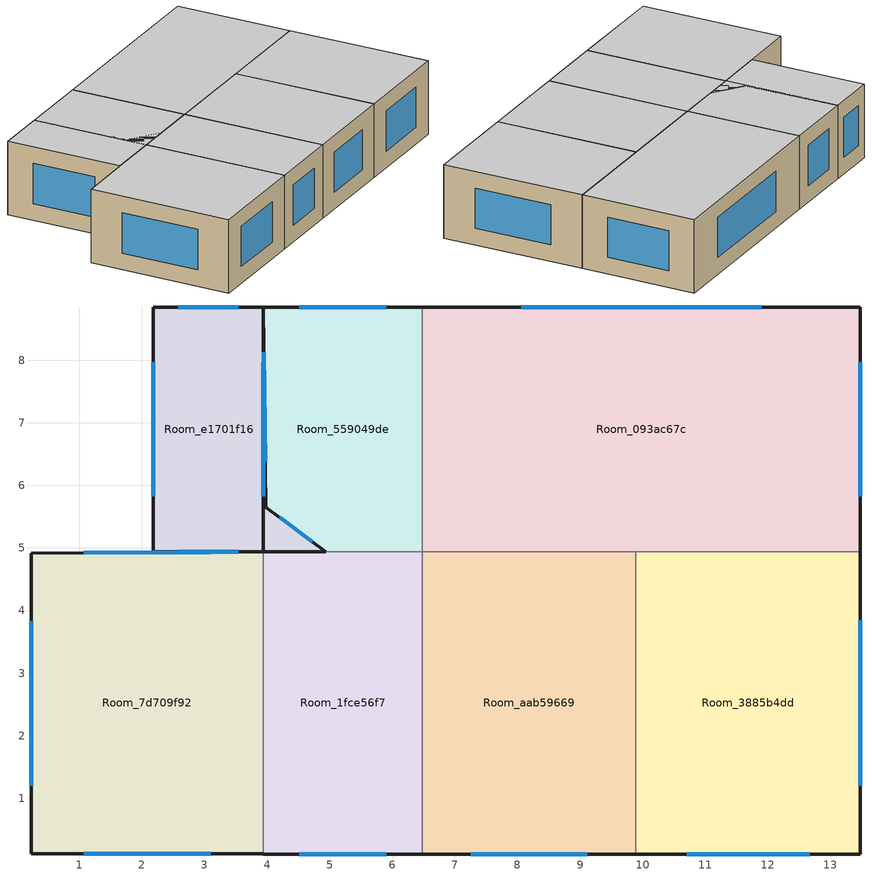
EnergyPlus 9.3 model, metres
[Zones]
Room_093ac67c
 floor adiabatic (Generic Interior Floor): 13.48,8.85 13.48,4.94 6.48,4.94 6.48,8.85 z0
 wall outside (Generic Exterior Wall): 13.48,4.94 13.48,8.85 6.48,8.85 z0:2.5
 wall to Room_aab59669 (Generic Interior Wall): 6.48,4.94 9.89,4.94 z0:2.5
 wall to Room_3885b4dd (Generic Interior Wall): 9.89,4.94 13.48,4.94 z0:2.5
 wall to Room_559049de (Generic Interior Wall): 6.48,8.85 6.48,4.94 z0:2.5
 window (Generic Double Pane): 13.48,5.82 13.48,7.97 / 11.9,8.85 8.06,8.85 z0.57:1.93
 ceiling adiabatic (Generic Interior Ceiling): 13.48,4.94 13.48,8.85 6.48,8.85 6.48,4.94 z2.5
Room_1fce56f7
 floor adiabatic (Generic Interior Floor): 6.48,4.94 6.48,0.11 3.94,0.11 3.94,4.94 z0
 wall outside (Generic Exterior Wall): 3.94,0.11 6.48,0.11 z0:2.5
 wall to Room_aab59669 (Generic Interior Wall): 6.48,0.11 6.48,4.94 z0:2.5
 wall to Room_559049de (Generic Interior Wall): 6.48,4.94 4.94,4.94 3.94,4.94 z0:2.5
 wall to Room_7d709f92 (Generic Interior Wall): 3.94,4.94 3.94,0.11 z0:2.5
 window (Generic Double Pane): 4.52,0.11 5.9,0.11 z0.57:1.93
 ceiling adiabatic (Generic Interior Ceiling): 6.48,0.11 6.48,4.94 3.94,4.94 3.94,0.11 z2.5
Room_3885b4dd
 floor adiabatic (Generic Interior Floor): 13.48,4.94 13.48,0.11 9.89,0.11 9.89,4.94 z0
 wall outside (Generic Exterior Wall): 9.89,0.11 13.48,0.11 13.48,4.94 z0:2.5
 wall to Room_aab59669 (Generic Interior Wall): 9.89,4.94 9.89,0.11 z0:2.5
 window (Generic Double Pane): 10.7,0.11 12.67,0.11 / 13.48,1.2 13.48,3.85 z0.57:1.93
 ceiling adiabatic (Generic Interior Ceiling): 13.48,0.11 13.48,4.94 9.89,4.94 9.89,0.11 z2.5
Room_559049de
 floor adiabatic (Generic Interior Floor): 6.48,8.85 6.48,4.94 3.94,4.94 3.94,8.85 z0
 wall outside (Generic Exterior Wall): 6.48,8.85 3.94,8.85 3.94,4.94 z0:2.5
 window (Generic Double Pane): 5.9,8.85 4.52,8.85 / 3.94,7.97 3.94,5.82 z0.57:1.93
 ceiling adiabatic (Generic Interior Ceiling): 6.48,4.94 6.48,8.85 3.94,8.85 3.94,4.94 z2.5
Room_7d709f92
 floor adiabatic (Generic Interior Floor): 3.94,4.94 3.94,0.11 0.23,0.11 0.23,4.92 z0
 wall outside (Generic Exterior Wall): 3.94,4.94 0.23,4.92 0.23,0.11 3.94,0.11 z0:2.5
 window (Generic Double Pane): 0.23,3.83 0.23,1.2 / 1.07,0.11 3.1,0.11 / 3.1,4.93 1.07,4.92 z0.57:1.93
 ceiling adiabatic (Generic Interior Ceiling): 3.94,0.11 3.94,4.94 0.23,4.92 0.23,0.11 z2.5
Room_aab59669
 floor adiabatic (Generic Interior Floor): 9.89,4.94 9.89,0.11 6.48,0.11 6.48,4.94 z0
 wall outside (Generic Exterior Wall): 6.48,0.11 9.89,0.11 z0:2.5
 window (Generic Double Pane): 7.25,0.11 9.12,0.11 z0.57:1.93
 ceiling adiabatic (Generic Interior Ceiling): 9.89,0.11 9.89,4.94 6.48,4.94 6.48,0.11 z2.5
Room_e1701f16
 floor adiabatic (Generic Interior Floor): 3.94,8.85 3.98,5.65 4.94,4.94 2.18,4.94 2.18,8.85 z0
 wall outside (Generic Exterior Wall): 2.18,4.94 3.94,4.94 4.94,4.94 3.98,5.65 3.94,8.85 2.18,8.85 2.18,4.94 z0:2.5
 window (Generic Double Pane): 2.58,4.94 3.54,4.94 / 4.72,5.1 4.2,5.49 / 3.97,6.37 3.95,8.13 / 3.54,8.85 2.58,8.85 / 2.18,7.97 2.18,5.82 z0.57:1.93
 ceiling adiabatic (Generic Interior Ceiling): 4.94,4.94 3.98,5.65 3.94,8.85 2.18,8.85 2.18,4.94 z2.5
[Building]
Building 1: North Axis {deg}=-0; Terrain=City; Solar Distribution=FullExteriorWithReflections
[Site:Location]
Site 1: Latitude {deg}=0; Longitude {deg}=0; Time Zone {hr}=0; Elevation {m}=0
[SizingPeriod:DesignDay] Day of Month=21; Dry-Bulb Temperature Range Modifier Type=DefaultMultipliers; Barometric Pressure {Pa}=101253; Rain Indicator=No; Snow Indicator=No; Daylight Saving Time Indicator=No
Name | Month | Day Type | Maximum Dry-Bulb Temperature {C} | Daily Dry-Bulb Temperature Range {deltaC} | Humidity Condition Type | Wetbulb or DewPoint at Maximum Dry-Bulb {C} | Wind Speed {m/s} | Wind Direction {deg} | Solar Model Indicator | ASHRAE Clear Sky Optical Depth for Beam Irradiance (taub) | ASHRAE Clear Sky Optical Depth for Diffuse Irradiance (taud) | Enthalpy at Maximum Dry-Bulb {J/kg} | Sky Clearness
Boston Logan IntL Arpt Ann Clg .4% Condns DB=>MWB | 7 | SummerDesignDay | 32.7 | 8.4 | Wetbulb | 22.9 | 6.3 | 270 | ASHRAETau | 0.488 | 1.95
Boston Logan IntL Arpt Ann Clg .4% Condns DP=>MDB | 7 | SummerDesignDay | 27.3 | 8.4 | Dewpoint | 22.8 | 6.3 | 270 | ASHRAETau | 0.488 | 1.95
Boston Logan IntL Arpt Ann Clg .4% Condns Enth=>MDB | 7 | SummerDesignDay | 30.6 | 8.4 | Enthalpy |  | 6.3 | 270 | ASHRAETau | 0.488 | 1.95 | 74100
Boston Logan IntL Arpt Ann Clg .4% Condns WB=>MDB | 7 | SummerDesignDay | 30.2 | 8.4 | Wetbulb | 24.6 | 6.3 | 270 | ASHRAETau | 0.488 | 1.95
Boston Logan IntL Arpt Ann Htg 99.6% Condns DB | 1 | WinterDesignDay | -13.6 | 0 | Wetbulb | -13.6 | 7.2 | 320 | ASHRAEClearSky |  |  |  | 0
Boston Logan IntL Arpt Ann Htg Wind 99.6% Condns WS=>MCDB | 1 | WinterDesignDay | 2.1 | 0 | Wetbulb | 2.1 | 14.1 | 320 | ASHRAEClearSky |  |  |  | 0
Boston Logan IntL Arpt Ann Hum_n 99.6% Condns DP=>MCDB | 1 | WinterDesignDay | -12 | 0 | Dewpoint | -24.4 | 7.2 | 320 | ASHRAEClearSky |  |  |  | 0
[Material] Thermal Absorptance=0.9
Name | Roughness | Thickness {m} | Conductivity {W/m-K} | Density {kg/m3} | Specific Heat {J/kg-K} | Solar Absorptance | Visible Absorptance
Generic 50mm Insulation | MediumRough | 0.05 | 0.03 | 43 | 1210 | 0.7 | 0.7
Generic Acoustic Tile | MediumSmooth | 0.02 | 0.06 | 368 | 590 | 0.2 | 0.2
Generic Brick | MediumRough | 0.1 | 0.9 | 1920 | 790 | 0.65 | 0.65
Generic Ceiling Air Gap | Smooth | 0.1 | 0.556 | 1.28 | 1000 | 0.7 | 0.7
Generic Gypsum Board | MediumSmooth | 0.0127 | 0.16 | 800 | 1090 | 0.5 | 0.5
Generic LW Concrete | MediumRough | 0.1 | 0.53 | 1280 | 840 | 0.8 | 0.8
Generic Wall Air Gap | Smooth | 0.1 | 0.667 | 1.28 | 1000 | 0.7 | 0.7
[WindowMaterial:Gas]
Generic Window Air Gap: Gas Type=Air; Thickness {m}=0.0127
[WindowMaterial:Glazing] Optical Data Type=SpectralAverage; Thickness {m}=0.006; Infrared Transmittance at Normal Incidence=0; Front Side Infrared Hemispherical Emissivity=0.84; Conductivity {W/m-K}=1; Dirt Correction Factor for Solar and Visible Transmittance=1; Solar Diffusing=No
Name | Solar Transmittance at Normal Incidence | Front Side Solar Reflectance at Normal Incidence | Back Side Solar Reflectance at Normal Incidence | Visible Transmittance at Normal Incidence | Front Side Visible Reflectance at Normal Incidence | Back Side Visible Reflectance at Normal Incidence | Back Side Infrared Hemispherical Emissivity
Generic Clear Glass | 0.77 | 0.07 | 0.07 | 0.88 | 0.08 | 0.08 | 0.84
Generic Low-e Glass | 0.45 | 0.36 | 0.36 | 0.71 | 0.21 | 0.21 | 0.047
[Construction]
Generic Double Pane: Generic Low-e Glass, Generic Window Air Gap, Generic Clear Glass
Generic Exterior Wall: Generic Brick, Generic LW Concrete, Generic 50mm Insulation, Generic Wall Air Gap, Generic Gypsum Board
Generic Interior Ceiling: Generic LW Concrete, Generic Ceiling Air Gap, Generic Acoustic Tile
Generic Interior Floor: Generic Acoustic Tile, Generic Ceiling Air Gap, Generic LW Concrete
Generic Interior Wall: Generic Gypsum Board, Generic Wall Air Gap, Generic Gypsum Board
[Zone]
Room_093ac67c; Room_1fce56f7; Room_3885b4dd; Room_559049de; Room_7d709f92; Room_aab59669; Room_e1701f16
[ZoneControl:Thermostat]
Name | Zone or ZoneList | Control Type Schedule | Control 1
Room_093ac67c Thermostat | Room_093ac67c | Room_093ac67c Thermostat Schedule | Thermostat Setpoint Dual Setpoint 2
Room_1fce56f7 Thermostat | Room_1fce56f7 | Room_1fce56f7 Thermostat Schedule | Thermostat Setpoint Dual Setpoint 6
Room_3885b4dd Thermostat | Room_3885b4dd | Room_3885b4dd Thermostat Schedule | Thermostat Setpoint Dual Setpoint 4
Room_559049de Thermostat | Room_559049de | Room_559049de Thermostat Schedule | Thermostat Setpoint Dual Setpoint 1
Room_7d709f92 Thermostat | Room_7d709f92 | Room_7d709f92 Thermostat Schedule | Thermostat Setpoint Dual Setpoint 7
Room_aab59669 Thermostat | Room_aab59669 | Room_aab59669 Thermostat Schedule | Thermostat Setpoint Dual Setpoint 5
Room_e1701f16 Thermostat | Room_e1701f16 | Room_e1701f16 Thermostat Schedule | Thermostat Setpoint Dual Setpoint 3
[ThermostatSetpoint:DualSetpoint] Heating Setpoint Temperature Schedule=Generic Office Heating; Cooling Setpoint Temperature Schedule=Generic Office Cooling
Thermostat Setpoint Dual Setpoint 2; Thermostat Setpoint Dual Setpoint 6; Thermostat Setpoint Dual Setpoint 4; Thermostat Setpoint Dual Setpoint 1; Thermostat Setpoint Dual Setpoint 7; Thermostat Setpoint Dual Setpoint 5; Thermostat Setpoint Dual Setpoint 3
[ZoneHVAC:IdealLoadsAirSystem] Maximum Heating Supply Air Temperature {C}=50; Minimum Cooling Supply Air Temperature {C}=13; Heating Limit=LimitCapacity; Maximum Sensible Heating Capacity {W}=Autosize; Cooling Limit=LimitFlowRateAndCapacity; Maximum Cooling Air Flow Rate {m3/s}=Autosize; Maximum Total Cooling Capacity {W}=Autosize; Design Specification Outdoor Air Object=Generic Office Ventilation; Demand Controlled Ventilation Type=None; Outdoor Air Economizer Type=DifferentialDryBulb; Sensible Heat Recovery Effectiveness=0; Latent Heat Recovery Effectiveness=0
Room_093ac67c Ideal Loads Air System; Room_1fce56f7 Ideal Loads Air System; Room_3885b4dd Ideal Loads Air System; Room_559049de Ideal Loads Air System; Room_7d709f92 Ideal Loads Air System; Room_aab59669 Ideal Loads Air System; Room_e1701f16 Ideal Loads Air System
[DesignSpecification:OutdoorAir]
Generic Office Ventilation: Outdoor Air Method=Sum; Outdoor Air Flow per Person {m3/s-person}=0.00236; Outdoor Air Flow per Zone Floor Area {m3/s-m2}=0.000305; Outdoor Air Flow per Zone {m3/s}=0; Outdoor Air Flow Air Changes per Hour {1/hr}=0
[Zone equipment]
Room_093ac67c: Room_093ac67c Ideal Loads Air System
Room_1fce56f7: Room_1fce56f7 Ideal Loads Air System
Room_3885b4dd: Room_3885b4dd Ideal Loads Air System
Room_559049de: Room_559049de Ideal Loads Air System
Room_7d709f92: Room_7d709f92 Ideal Loads Air System
Room_aab59669: Room_aab59669 Ideal Loads Air System
Room_e1701f16: Room_e1701f16 Ideal Loads Air System
[Sizing:Zone] Zone Cooling Design Supply Air Temperature Input Method=SupplyAirTemperature; Zone Cooling Design Supply Air Temperature {C}=14; Zone Cooling Design Supply Air Temperature Difference {deltaC}=11.11; Zone Heating Design Supply Air Temperature Input Method=SupplyAirTemperature; Zone Heating Design Supply Air Temperature {C}=40; Zone Heating Design Supply Air Temperature Difference {deltaC}=11.11; Zone Cooling Design Supply Air Humidity Ratio {kgWater/kgDryAir}=0.0085; Zone Heating Design Supply Air Humidity Ratio {kgWater/kgDryAir}=0.008; Design Specification Outdoor Air Object=Generic Office Ventilation; Cooling Design Air Flow Method=DesignDay; Cooling Design Air Flow Rate {m3/s}=0; Cooling Minimum Air Flow per Zone Floor Area {m3/s-m2}=0.000762; Cooling Minimum Air Flow {m3/s}=0; Cooling Minimum Air Flow Fraction=0; Heating Design Air Flow Method=DesignDay; Heating Design Air Flow Rate {m3/s}=0; Heating Maximum Air Flow per Zone Floor Area {m3/s-m2}=0.002032; Heating Maximum Air Flow {m3/s}=0.141576; Heating Maximum Air Flow Fraction=0.3; Account for Dedicated Outdoor Air System=No
Room_093ac67c; Room_1fce56f7; Room_3885b4dd; Room_559049de; Room_7d709f92; Room_aab59669; Room_e1701f16
[Schedule:Compact]
Room_093ac67c Thermostat Schedule; Room_1fce56f7 Thermostat Schedule; Room_3885b4dd Thermostat Schedule; Room_559049de Thermostat Schedule; Room_7d709f92 Thermostat Schedule; Room_aab59669 Thermostat Schedule; Room_e1701f16 Thermostat Schedule: Through: 12/31, For: AllDays, Until: 24:00, 4
[Schedule:Day:Interval]
Schedule Day 4; OfficeMedium HTGSETP_SCH_YES_OPTIMUM_Default_SmrDsn 1; OfficeMedium HTGSETP_SCH_YES_OPTIMUM_Default 1: No, 24:00, 15.6
Schedule Day 5: No, 05:00, 15.6, 06:00, 17.8, 07:00, 20, 22:00, 21, 24:00, 15.6
Schedule Day 6: No, 05:00, 15.6, 06:00, 17.8, 07:00, 20, 17:00, 21, 24:00, 15.6
OfficeMedium HTGSETP_SCH_YES_OPTIMUM_WntrDsn 1: No, 05:00, 15.6, 06:00, 17.6, 07:00, 19.6, 22:00, 21, 24:00, 15.6
Schedule Day 10; OfficeMedium CLGSETP_SCH_YES_OPTIMUM_Default_WntrDsn 1; OfficeMedium CLGSETP_SCH_YES_OPTIMUM_Default 1: No, 24:00, 26.7
Schedule Day 11: No, 05:00, 26.7, 06:00, 25.6, 07:00, 25, 22:00, 24, 24:00, 26.7
Schedule Day 12: No, 05:00, 26.7, 06:00, 25.7, 07:00, 25, 17:00, 24, 24:00, 26.7
OfficeMedium CLGSETP_SCH_YES_OPTIMUM_SmrDsn 1: No, 05:00, 26.7, 06:00, 25.7, 07:00, 25, 22:00, 24, 24:00, 26.7
[Schedule:Week:Daily]
Generic Office Heating Week Rule - Jan1-Dec31: Schedule Day 4, Schedule Day 5, Schedule Day 5, Schedule Day 5, Schedule Day 5, Schedule Day 5, Schedule Day 6, OfficeMedium HTGSETP_SCH_YES_OPTIMUM_Default 1, OfficeMedium HTGSETP_SCH_YES_OPTIMUM_Default_SmrDsn 1, OfficeMedium HTGSETP_SCH_YES_OPTIMUM_WntrDsn 1, Schedule Day 4, Schedule Day 4
Generic Office Cooling Week Rule - Jan1-Dec31: Schedule Day 10, Schedule Day 11, Schedule Day 11, Schedule Day 11, Schedule Day 11, Schedule Day 11, Schedule Day 12, OfficeMedium CLGSETP_SCH_YES_OPTIMUM_Default 1, OfficeMedium CLGSETP_SCH_YES_OPTIMUM_SmrDsn 1, OfficeMedium CLGSETP_SCH_YES_OPTIMUM_Default_WntrDsn 1, Schedule Day 10, Schedule Day 10
[Schedule:Year]
Generic Office Heating: Generic Office Heating Week Rule - Jan1-Dec31, 1, 1, 12, 31
Generic Office Cooling: Generic Office Cooling Week Rule - Jan1-Dec31, 1, 1, 12, 31
